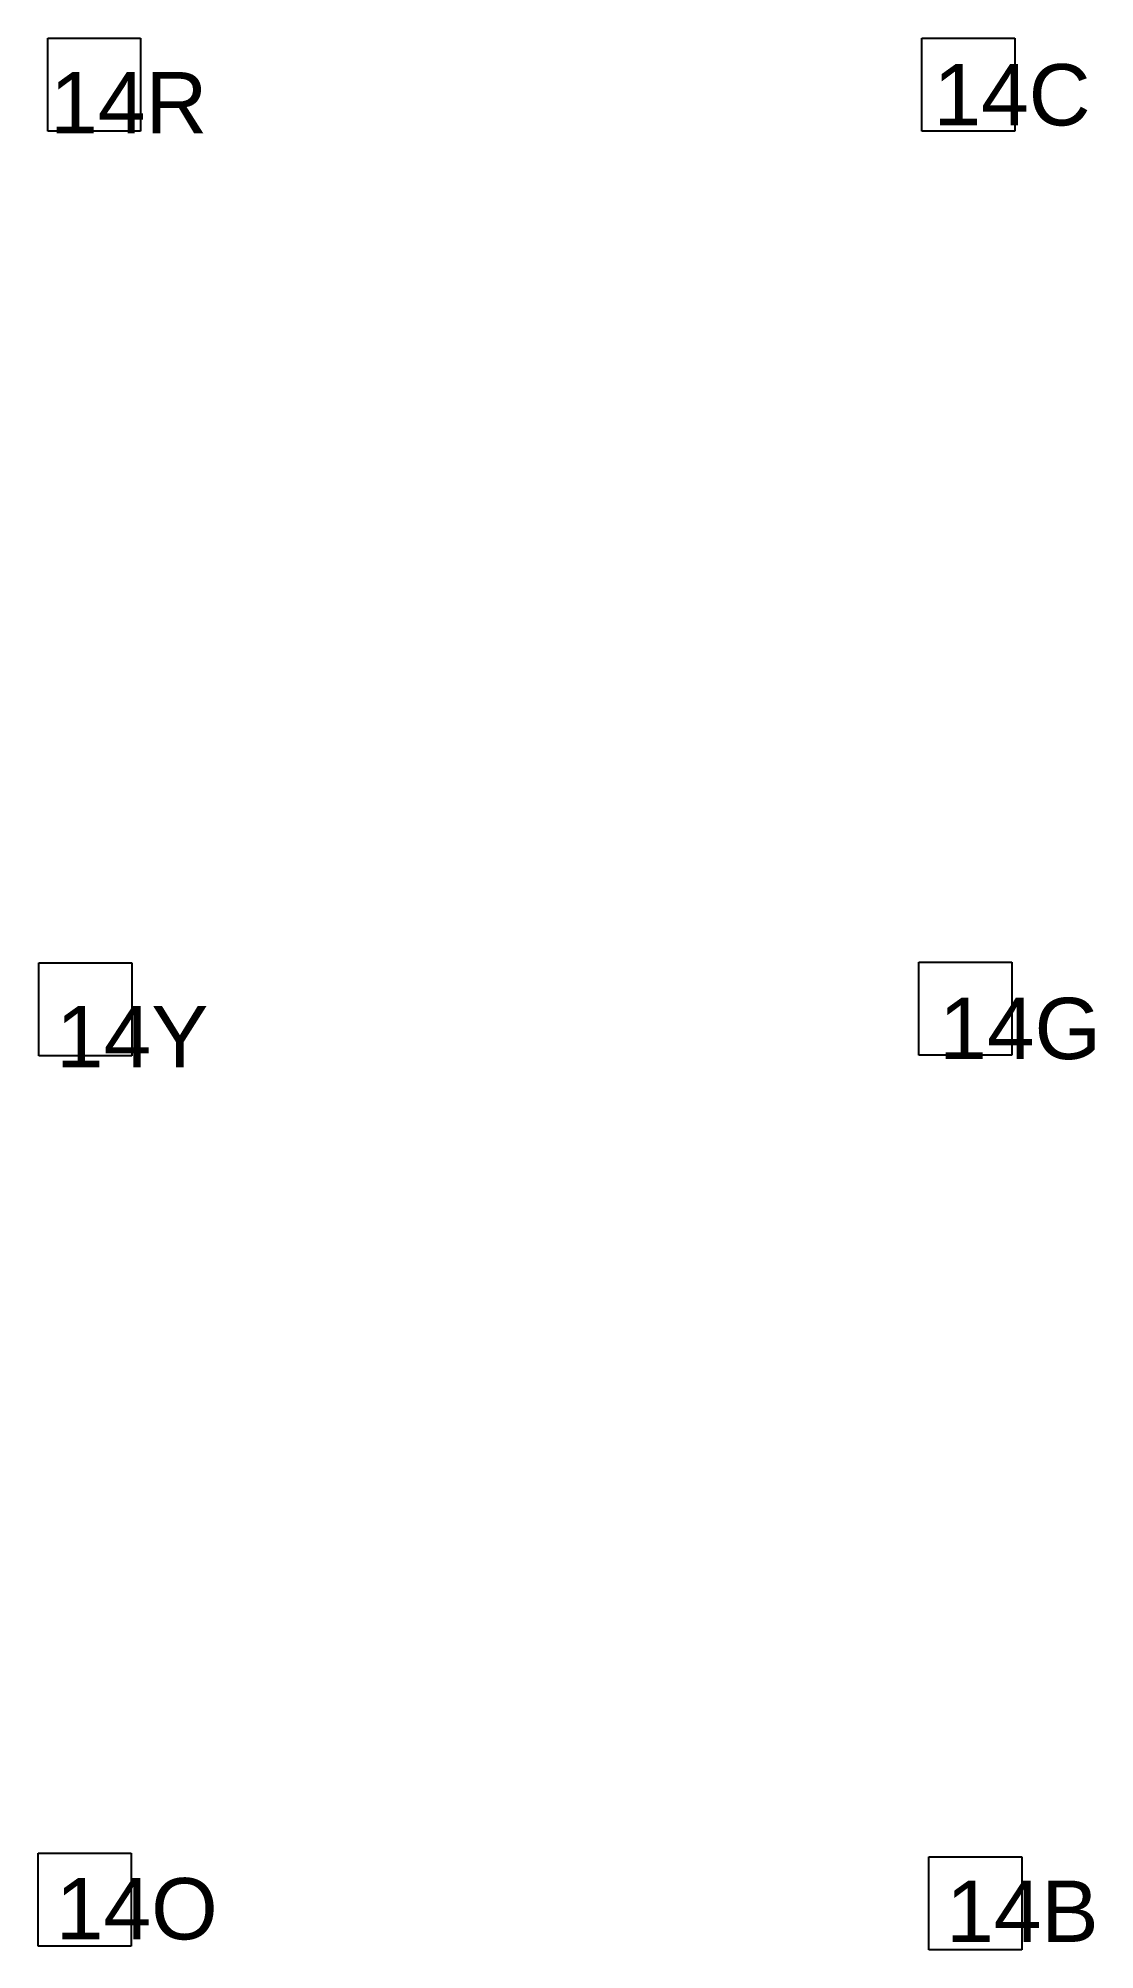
# Model space of a CAD drawing. Header units: millimetres. Extents: x 2.5 to 8.8, y 2.8 to 14.3.
import ezdxf

# ---------------------------------------------------------------- set-up
doc = ezdxf.new("R2010")
doc.units = ezdxf.units.MM
doc.header["$MEASUREMENT"] = 0
doc.layers.add('CUT', color=1, linetype='Continuous')
doc.layers.add('DISPLAY', color=163, linetype='Continuous')

msp = doc.modelspace()

# ---------------------------------------------------------------- linework, layer by layer
at = {"layer": 'CUT'}
for p, q in [((2.524, 13.754), (2.524, 14.314)), ((2.524, 14.314), (3.084, 14.314)), ((3.084, 14.314), (3.084, 13.754)), ((7.792, 13.755), (7.792, 14.315)), ((7.792, 14.315), (8.352, 14.315)), ((8.352, 14.315), (8.352, 13.755)), ((3.084, 13.754), (2.524, 13.754)), ((8.352, 13.755), (7.792, 13.755)), ((2.47, 8.744), (3.03, 8.744)), ((2.47, 8.184), (2.47, 8.744)), ((3.03, 8.744), (3.03, 8.184)), ((7.774, 8.748), (8.334, 8.748)), ((7.774, 8.188), (7.774, 8.748)), ((8.334, 8.748), (8.334, 8.188)), ((3.03, 8.184), (2.47, 8.184)), ((8.334, 8.188), (7.774, 8.188)), ((2.467, 2.82), (2.467, 3.38)), ((2.467, 3.38), (3.027, 3.38)), ((3.027, 3.38), (3.027, 2.82)), ((7.835, 3.359), (8.395, 3.359)), ((7.835, 2.799), (7.835, 3.359)), ((8.395, 3.359), (8.395, 2.799)), ((3.027, 2.82), (2.467, 2.82)), ((8.395, 2.799), (7.835, 2.799))]:
    msp.add_line(p, q, dxfattribs=at)

# ---------------------------------------------------------------- texts
at = {"layer": 'DISPLAY', "char_height": 0.36956, "attachment_point": 7, "line_spacing_factor": 0.963855}
for s, insert, width in [('\\fHelvetica;14R', (2.539, 13.741), 1.2467), ('\\fHelvetica;14C', (7.862, 13.784), 1.23557), ('\\fHelvetica;14G', (7.897, 8.159), 1.25338), ('\\fHelvetica;14Y', (2.574, 8.115), 1.22443), ('\\fHelvetica;14O', (2.573, 2.856), 1.26005), ('\\fHelvetica;14B', (7.939, 2.846), 1.20217)]:
    msp.add_mtext(s, dxfattribs=dict(at, insert=insert, width=width))

doc.saveas('drawing.dxf')
